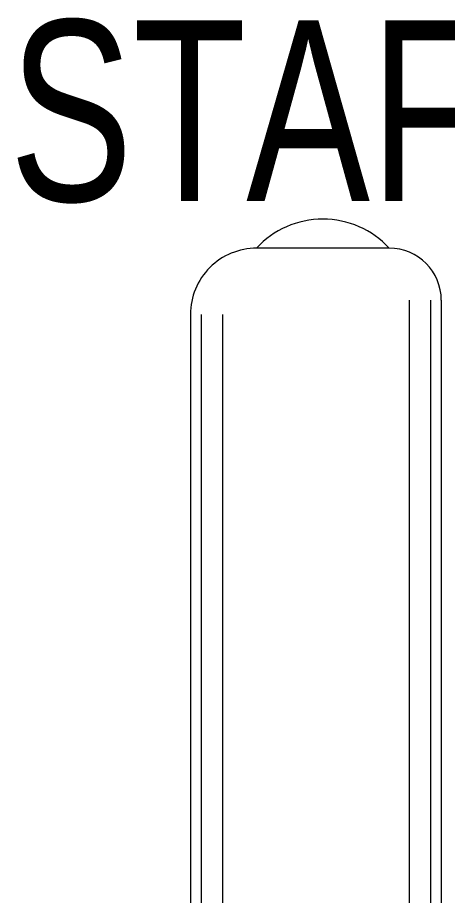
# Model space of a CAD drawing. Header units: metres. Extents: x -18745 to 220762, y -1579758 to -1356048.
# Drawn here: x 170790.3 to 171027.8, y -1429927.3 to -1429441.8 of the extents above; entities that cross this region are included whole.
import ezdxf

# ---------------------------------------------------------------- set-up
doc = ezdxf.new("R2010")
doc.units = ezdxf.units.M
doc.layers.get('0').update_dxf_attribs({"lineweight": 0})
for name, color, linetype, lineweight in [('A-100 - Copy$0$72_EGR_BASE_TEXT', 8, 'Continuous', 0), ('A-100 - Copy$0$Medical Equipment and Furniture', 8, 'Continuous', 0), ('A-100 - Copy$0$Medical Equipment and Furniture1', 8, 'Continuous', 5)]:
    doc.layers.add(name, color=color, linetype=linetype, lineweight=lineweight)
doc.styles.add('A-100 - Copy$0$X3G_ENTITY_2587EA', font='swisscl.ttf', dxfattribs={"height": 200})

# ---------------------------------------------------------------- blocks, each defined once
blk = doc.blocks.new('A-100 - Copy$0$GF21008-P')
at = {"layer": 'A-100 - Copy$0$Medical Equipment and Furniture1'}
for p, q in [((0.6710702074917663, -0.7712330209141101), (0.6710702074917663, -0.2169933554351928)), ((0.6769787489736245, -0.7712330209141101), (0.6769787489736245, -0.2169933554351928)), ((0.6887958319374548, -0.7712330209141101), (0.6887958319374548, -0.2169933554351928)), ((0.7919739816173887, -0.7633874811632495), (0.7919739816173887, -0.2169933554351928)), ((0.8037910645811621, -0.7633874811632495), (0.8037910645811621, -0.2169933554351928)), ((0.8096996060630204, -0.7633874811632495), (0.8096996060630204, -0.2169933554351928)), ((0.6998371865777244, -0.8000000000000682), (0.7730870872263154, -0.8000000000000682))]:
    blk.add_line(p, q, dxfattribs=at)
for centre, radius, start, end in [((0.7730870872263154, -0.7633874811632495), 0.03661251883673159, 270, 0), ((0.6998371865777244, -0.7712330209141101), 0.02876697908600339, 180, 270), ((0.7365303459005759, -0.7662042870107371), 0.04988524989960819, 222.6461810710852, 317.3538189289148)]:
    blk.add_arc(centre, radius, start, end, dxfattribs=at)
blk = doc.blocks.new('A-100 - Copy')
at = {"layer": 'A-100 - Copy$0$Medical Equipment and Furniture', "xscale": 1000, "yscale": 1000, "zscale": 1000, "rotation": 179.9999999999998}
blk.add_blockref('A-100 - Copy$0$GF21008-P', (171695.5269310728, -1430369.355494705, -2.944692747419708e-07), dxfattribs=at)
at = {"layer": 'A-100 - Copy$0$72_EGR_BASE_TEXT', "insert": (171422.2293039225, -1429443.324071274), "char_height": 100, "attachment_point": 2, "style": 'A-100 - Copy$0$X3G_ENTITY_2587EA'}
blk.add_mtext('STAFF LOUNGE+TOILETS', dxfattribs=at)

msp = doc.modelspace()

# ---------------------------------------------------------------- block references
msp.add_blockref('A-100 - Copy', (0, 0))

doc.saveas('drawing.dxf')
